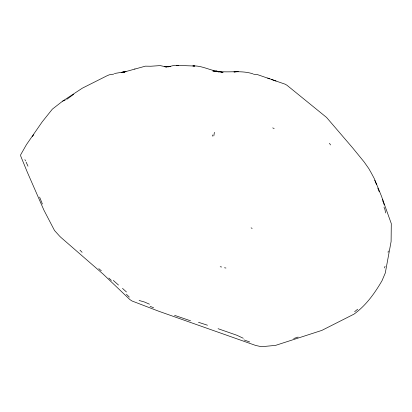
<?xml version="1.0" encoding="UTF-8"?>
<svg xmlns="http://www.w3.org/2000/svg" width="412" height="412" viewBox="0 0 412 412"><rect width="100%" height="100%" fill="white"/><g stroke="black" fill="none" stroke-linecap="round" stroke-linejoin="round"><path stroke-width="0.62" d="M214.4 132.334L213.813 135.945M212.458 136.156L212.695 134.966M388.042 252.288L388.325 250.996M384.489 267.975L385.045 266.281M32.249 136.48L33.83 134.801M357.652 309.252L354.629 311.699M113.753 74.103L109.273 74.809L106.935 75.803L82.312 88.183L62.645 101.136L52.365 109.139L42.184 121.88L26.425 144.663L20.6 154.907L20.796 156.282L27.233 171.979L43.919 210.161L54.492 230.463L58.54 234.964A45.85 34.835 -43.5 0 0 61.64 238.043L103.129 274.098L129.935 299.617L132.113 301.028L158.589 311.178L255.605 345.426L261.45 346.719L275.597 345.374L321.849 330.398L353.954 314.165C365.995 305.498 374.616 293.411 382.006 280.727L385.272 273.038L391.101 241.525L391.287 223.592L381.342 195.86L374.23 178.489L371.124 172.68L368.776 168.56L364.208 162.055L352.584 147.8L326.556 117.441L286.937 85.233L285.109 84.182L271.472 79.465M73.671 94.307L66.765 99.364M114.376 73.521L126.01 71.575L121.164 72.455L125.557 71.642L124.604 71.92L145.385 66.157L150.771 66.239L160.144 65.601L166.51 66.971L164.311 66.667L168.446 66.795L170.48 66.265L166.35 66.893L164.264 66.579L168.462 66.785L174.518 65.281L194.819 66.033L192.847 65.93C202.349 65.472 210.62 70.941 219.946 71.6L215.764 71.049C228.145 73.228 240.989 69.803 253.092 73.903M62.645 101.136L65.153 100.101M298.123 337.067L293.725 338.504M123.755 72.388L124.826 72.028L123.724 72.321M134.667 68.989L134.951 68.922M235.777 71.729L233.928 71.976L238.378 71.606M253.576 74.242L257.232 74.531L269.706 78.852M218.896 71.539L221.002 71.642M218.927 71.539L220.59 71.626M176.609 65.39L178.659 65.637M221.09 72.218L223.083 72.481L219.117 71.879M224.53 267.774L225.951 268.027M139.107 300.466L144.483 302.017L149.453 304.18M220.199 266.729L221.61 267.002M249.703 341.965L243.971 339.915M267.651 78.043L276.004 81.03M198.481 322.292L207.483 325.223M174.57 315.34L190.576 320.814M218.072 328.699L236.982 335.296L243.265 338.262M153.63 307.8L150.143 306.327M272.729 127.89L274.171 128.58M251.104 227.841L252.144 228.428M118.496 285.053L113.315 280.448M98.782 268.65L101.331 270.792M126.433 291.959L122.493 288.374M111.389 280.433L108.84 278.069M129.306 297.109L126.438 294.271M82.106 252.324L80.016 250.192M382.743 201.159L383.505 202.282L384.2 204.908M329.471 143.263L330.522 144.942M374.74 180.25L376.578 184.725M24.88 159.655L25.554 160.912M26.136 162.137L27.975 166.18M42.405 204.022L39.593 197.085M377.814 188.124L379.236 191.75M383.999 207.112L385.035 209.801L385.57 212.942M382.537 199.295L382.975 200.556M216.774 71.57L212.834 70.982L218.885 71.894L216.774 71.57"/></g></svg>
